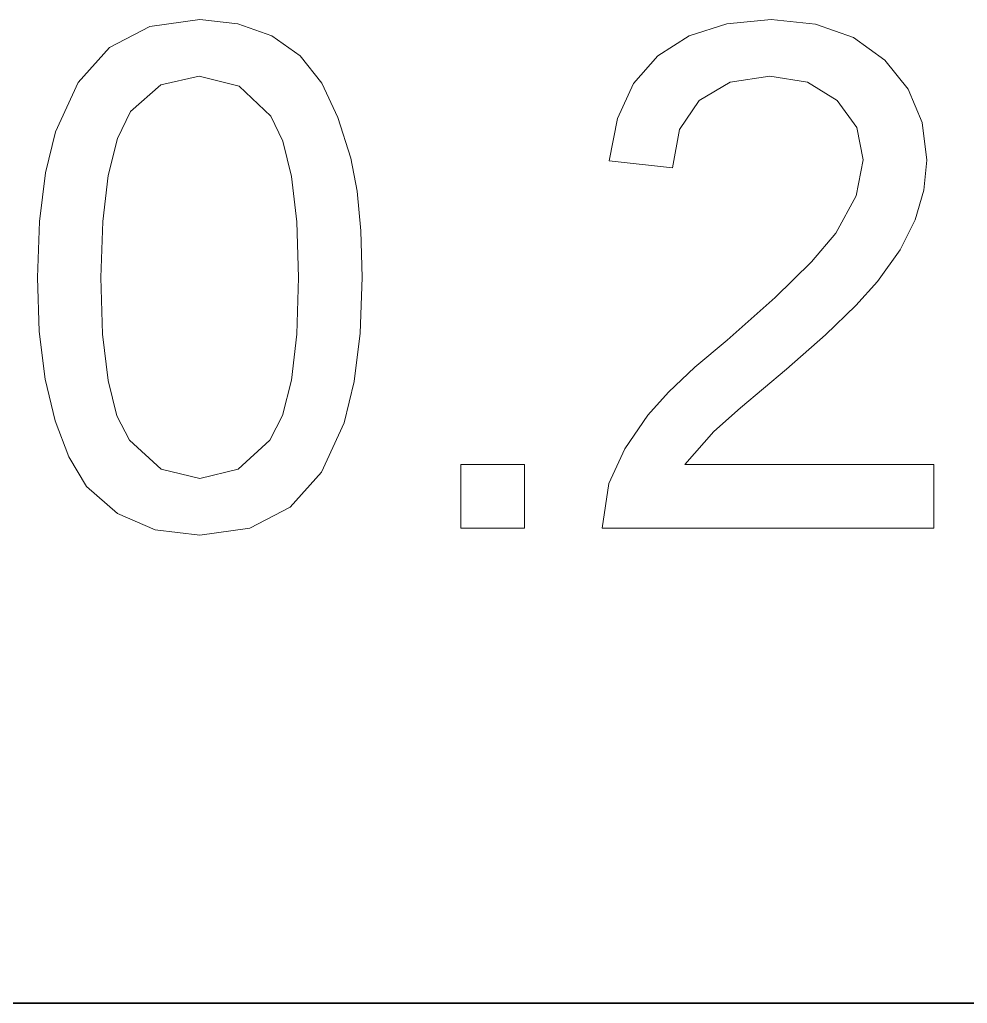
# Model space of a CAD drawing. Extents: x 23 to 417, y 3 to 294.
# Drawn here: x 304.883 to 309.359, y 31.237 to 35.881 of the extents above; entities that cross this region are included whole.
import ezdxf

# ---------------------------------------------------------------- set-up
doc = ezdxf.new("R2010")
doc.units = 0

msp = doc.modelspace()

# ---------------------------------------------------------------- linework, layer by layer
at = {"color": 7, "lineweight": 35}
msp.add_line((250.7625, 31.2375), (337.7625, 31.2375), dxfattribs=at)
at = {"color": 7, "lineweight": 13}
for points in [[(304.967, 34.6632), (304.9766, 34.9277), (305.0052, 35.1573), (305.0529, 35.3521), (305.1596, 35.5843), (305.3079, 35.7494), (305.4988, 35.8481), (305.7337, 35.881), (305.9133, 35.8617), (306.074, 35.8039), (306.2087, 35.7097), (306.31, 35.5812), (306.3867, 35.4198), (306.4475, 35.2268), (306.4768, 35.0714), (306.4944, 34.8835), (306.5003, 34.6632), (306.4909, 34.4008), (306.4626, 34.1724), (306.4154, 33.9781), (306.3094, 33.7456), (306.1613, 33.5799), (305.9697, 33.4807), (305.7337, 33.4476), (305.5232, 33.4732), (305.3452, 33.5499), (305.1998, 33.6778), (305.116, 33.8179), (305.0508, 33.9865), (305.0042, 34.1836), (304.9763, 34.4092)], [(309.2003, 33.781), (309.2003, 33.481), (307.6337, 33.481), (307.6665, 33.6909), (307.7411, 33.8547), (307.8503, 34.0138), (307.9481, 34.1227), (308.0728, 34.2406), (308.2243, 34.3674), (308.4519, 34.5692), (308.623, 34.7379), (308.7376, 34.8734), (308.8347, 35.049), (308.867, 35.219), (308.8364, 35.3726), (308.7446, 35.5), (308.6037, 35.5857), (308.4258, 35.6143), (308.2388, 35.5856), (308.0933, 35.4994), (307.9994, 35.3624), (307.967, 35.181), (307.667, 35.2143), (307.7062, 35.4141), (307.7829, 35.5795), (307.8969, 35.7104), (308.045, 35.8051), (308.2233, 35.862), (308.4321, 35.881), (308.6427, 35.8598), (308.8218, 35.7962), (308.9694, 35.6903), (309.0792, 35.5531), (309.1451, 35.3957), (309.167, 35.2179), (309.1536, 35.0759), (309.1133, 34.9364), (309.042, 34.7944), (308.9352, 34.645), (308.8322, 34.5309), (308.6889, 34.3927), (308.5056, 34.2304), (308.2884, 34.0486), (308.161, 33.9364), (308.0248, 33.781)], [(305.267, 34.6643), (305.2754, 34.3957), (305.3007, 34.178), (305.3427, 34.0112), (305.4016, 33.8953), (305.552, 33.7595), (305.7337, 33.7143), (305.9154, 33.7597), (306.0657, 33.8961), (306.1246, 34.0122), (306.1667, 34.179), (306.1919, 34.3964), (306.2003, 34.6643), (306.1922, 34.9267), (306.1677, 35.1411), (306.127, 35.3075), (306.0699, 35.4258), (305.9198, 35.5672), (305.7305, 35.6143), (305.5508, 35.5728), (305.4066, 35.4481), (305.3455, 35.3195), (305.3019, 35.1459), (305.2757, 34.9275)], [(306.967, 33.481), (306.967, 33.781), (307.267, 33.781), (307.267, 33.481)]]:
    msp.add_lwpolyline(points, close=True, dxfattribs=at)

doc.saveas('drawing.dxf')
